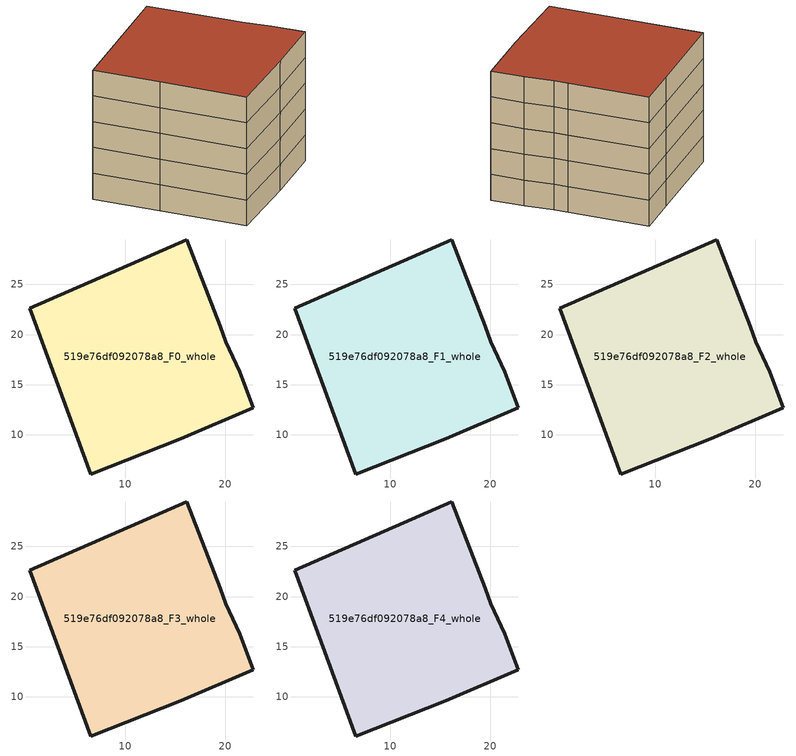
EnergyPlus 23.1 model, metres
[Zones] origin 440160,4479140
519e76df092078a8_F0_whole
 floor ground (EU_floor_Construction): 16.17,29.42 19.49,20.82 20.06,19.27 21.44,16.31 22.8,12.72 15.57,9.6 6.59,6.1 3.14,15.45 0.49,22.62 11.39,27.34 z0
 wall outside (EU_wall_Construction): 0.49,22.62 3.14,15.45 6.59,6.1 15.57,9.6 22.8,12.72 21.44,16.31 20.06,19.27 19.49,20.82 16.17,29.42 11.39,27.34 0.49,22.62 z0:3
519e76df092078a8_F1_whole
 floor to 519e76df092078a8_F0_whole (EU_floor_Construction): 16.17,29.42 19.49,20.82 20.06,19.27 21.44,16.31 22.8,12.72 15.57,9.6 6.59,6.1 3.14,15.45 0.49,22.62 11.39,27.34 z3
 wall outside (EU_wall_Construction): 0.49,22.62 3.14,15.45 6.59,6.1 15.57,9.6 22.8,12.72 21.44,16.31 20.06,19.27 19.49,20.82 16.17,29.42 11.39,27.34 0.49,22.62 z3:6
519e76df092078a8_F2_whole
 floor to 519e76df092078a8_F1_whole (EU_floor_Construction): 16.17,29.42 19.49,20.82 20.06,19.27 21.44,16.31 22.8,12.72 15.57,9.6 6.59,6.1 3.14,15.45 0.49,22.62 11.39,27.34 z6
 wall outside (EU_wall_Construction): 0.49,22.62 3.14,15.45 6.59,6.1 15.57,9.6 22.8,12.72 21.44,16.31 20.06,19.27 19.49,20.82 16.17,29.42 11.39,27.34 0.49,22.62 z6:9
519e76df092078a8_F3_whole
 floor to 519e76df092078a8_F2_whole (EU_floor_Construction): 16.17,29.42 19.49,20.82 20.06,19.27 21.44,16.31 22.8,12.72 15.57,9.6 6.59,6.1 3.14,15.45 0.49,22.62 11.39,27.34 z9
 wall outside (EU_wall_Construction): 0.49,22.62 3.14,15.45 6.59,6.1 15.57,9.6 22.8,12.72 21.44,16.31 20.06,19.27 19.49,20.82 16.17,29.42 11.39,27.34 0.49,22.62 z9:12
519e76df092078a8_F4_whole
 floor to 519e76df092078a8_F3_whole (EU_floor_Construction): 16.17,29.42 19.49,20.82 20.06,19.27 21.44,16.31 22.8,12.72 15.57,9.6 6.59,6.1 3.14,15.45 0.49,22.62 11.39,27.34 z12
 wall outside (EU_wall_Construction): 0.49,22.62 3.14,15.45 6.59,6.1 15.57,9.6 22.8,12.72 21.44,16.31 20.06,19.27 19.49,20.82 16.17,29.42 11.39,27.34 0.49,22.62 z12:15
 roof outside (EU_roof_Construction): 22.8,12.72 21.44,16.31 20.06,19.27 19.49,20.82 16.17,29.42 11.39,27.34 0.49,22.62 3.14,15.45 6.59,6.1 15.57,9.6 z15
[Building]
EU S2 Campaign: North Axis=0; Terrain=City; Solar Distribution=FullExterior
[Site:Location]
Madrid: Latitude=40.5; Longitude=-3.5; Time Zone=1; Elevation=609
[SizingPeriod:WeatherFileDays]
AnnualSizingPeriod: Begin Month=1; Begin Day of Month=1; End Month=12; End Day of Month=31; Day of Week for Start Day=Monday; Use Weather File Daylight Saving Period=No; Use Weather File Rain and Snow Indicators=No
[MATERIAL]
EU_InternalMass_Material: Roughness=MediumRough; Thickness=0.1; Conductivity=1; Density=1800; Specific Heat=900; Thermal Absorptance=0.9; Solar Absorptance=0.7; Visible Absorptance=0.7
[MATERIAL:NOMASS] Roughness=MediumRough; Thermal Absorptance=0.9; Solar Absorptance=0.7; Visible Absorptance=0.7
Name | Thermal Resistance
EU_wall_NoMass | 1.60022
EU_roof_NoMass | 1.57597
EU_floor_NoMass | 0.470652
[CONSTRUCTION]
EU_wall_Construction: EU_wall_NoMass
EU_roof_Construction: EU_roof_NoMass
EU_floor_Construction: EU_floor_NoMass
EU_InternalMass_Construction: EU_InternalMass_Material
[ZONE] Type=1; Multiplier=1; Ceiling Height=autocalculate; Volume=924.744; Floor Area=autocalculate; Part of Total Floor Area=Yes
519e76df092078a8_F0_whole; 519e76df092078a8_F1_whole; 519e76df092078a8_F2_whole; 519e76df092078a8_F3_whole; 519e76df092078a8_F4_whole
[INTERNALMASS] Construction=EU_InternalMass_Construction; Surface Area=308.248
Name | Zone or ZoneList
519e76df092078a8_F0_whole_EU_InternalMass | 519e76df092078a8_F0_whole
519e76df092078a8_F1_whole_EU_InternalMass | 519e76df092078a8_F1_whole
519e76df092078a8_F2_whole_EU_InternalMass | 519e76df092078a8_F2_whole
519e76df092078a8_F3_whole_EU_InternalMass | 519e76df092078a8_F3_whole
519e76df092078a8_F4_whole_EU_InternalMass | 519e76df092078a8_F4_whole
[OTHEREQUIPMENT] Fuel Type=Electricity; Design Level Calculation Method=Watts/Area; Power per Zone Floor Area=1; Fraction Latent=0; Fraction Radiant=0; Fraction Lost=0; Carbon Dioxide Generation Rate=0; EndUse Subcategory=EU_Step8_InternalGains
Name | Zone or ZoneList or Space or SpaceList | Schedule
EU_Step8_InternalGain_519e76df092078a8_F0_whole_f000 | 519e76df092078a8_F0_whole | EU_Step8_GainSchedule_519e76df092078a8_F0_whole_f000
EU_Step8_InternalGain_519e76df092078a8_F1_whole_f000 | 519e76df092078a8_F1_whole | EU_Step8_GainSchedule_519e76df092078a8_F1_whole_f000
EU_Step8_InternalGain_519e76df092078a8_F2_whole_f000 | 519e76df092078a8_F2_whole | EU_Step8_GainSchedule_519e76df092078a8_F2_whole_f000
EU_Step8_InternalGain_519e76df092078a8_F3_whole_f000 | 519e76df092078a8_F3_whole | EU_Step8_GainSchedule_519e76df092078a8_F3_whole_f000
EU_Step8_InternalGain_519e76df092078a8_F4_whole_f000 | 519e76df092078a8_F4_whole | EU_Step8_GainSchedule_519e76df092078a8_F4_whole_f000
[ZONEVENTILATION:DESIGNFLOWRATE] Schedule=EU_AlwaysOn; Design Flow Rate Calculation Method=AirChanges/Hour; Air Changes per Hour=0.480704; Ventilation Type=Natural; Fan Pressure Rise=0; Fan Total Efficiency=1; Constant Term Coefficient=1; Temperature Term Coefficient=0; Velocity Term Coefficient=0; Velocity Squared Term Coefficient=0; Minimum Indoor Temperature=-100; Maximum Indoor Temperature=100; Delta Temperature=-100; Minimum Outdoor Temperature=-100; Maximum Outdoor Temperature=100; Maximum Wind Speed=40
Name | Zone or ZoneList or Space or SpaceList
EU_ConstantAir_519e76df092078a8_F0_whole | 519e76df092078a8_F0_whole
EU_ConstantAir_519e76df092078a8_F1_whole | 519e76df092078a8_F1_whole
EU_ConstantAir_519e76df092078a8_F2_whole | 519e76df092078a8_F2_whole
EU_ConstantAir_519e76df092078a8_F3_whole | 519e76df092078a8_F3_whole
EU_ConstantAir_519e76df092078a8_F4_whole | 519e76df092078a8_F4_whole
[HVACTEMPLATE:THERMOSTAT] Constant Heating Setpoint=20; Constant Cooling Setpoint=50
EU_HeatOnly_519e76df092078a8_F0_whole; EU_HeatOnly_519e76df092078a8_F1_whole; EU_HeatOnly_519e76df092078a8_F2_whole; EU_HeatOnly_519e76df092078a8_F3_whole; EU_HeatOnly_519e76df092078a8_F4_whole
[HVACTEMPLATE:ZONE:IDEALLOADSAIRSYSTEM] System Availability Schedule=EU_AlwaysOn; Maximum Heating Supply Air Temperature=50; Minimum Cooling Supply Air Temperature=13; Maximum Heating Supply Air Humidity Ratio=0.0156; Minimum Cooling Supply Air Humidity Ratio=0.0077; Heating Limit=NoLimit; Cooling Limit=NoLimit; Heating Availability Schedule=EU_AlwaysOn; Cooling Availability Schedule=EU_CoolingOff; Dehumidification Control Type=ConstantSensibleHeatRatio; Cooling Sensible Heat Ratio=0.7; Dehumidification Setpoint=60; Humidification Control Type=None; Humidification Setpoint=30; Outdoor Air Method=None; Outdoor Air Flow Rate per Person=0.00944; Outdoor Air Flow Rate per Zone Floor Area=0; Outdoor Air Flow Rate per Zone=0; Demand Controlled Ventilation Type=None; Outdoor Air Economizer Type=NoEconomizer; Heat Recovery Type=None; Sensible Heat Recovery Effectiveness=0.7; Latent Heat Recovery Effectiveness=0.65
Name | Template Thermostat
519e76df092078a8_F0_whole | EU_HeatOnly_519e76df092078a8_F0_whole
519e76df092078a8_F1_whole | EU_HeatOnly_519e76df092078a8_F1_whole
519e76df092078a8_F2_whole | EU_HeatOnly_519e76df092078a8_F2_whole
519e76df092078a8_F3_whole | EU_HeatOnly_519e76df092078a8_F3_whole
519e76df092078a8_F4_whole | EU_HeatOnly_519e76df092078a8_F4_whole
[SIZING:ZONE] Zone Cooling Design Supply Air Temperature Input Method=SupplyAirTemperature; Zone Cooling Design Supply Air Temperature=13; Zone Heating Design Supply Air Temperature Input Method=SupplyAirTemperature; Zone Heating Design Supply Air Temperature=50; Zone Cooling Design Supply Air Humidity Ratio=0.008; Zone Heating Design Supply Air Humidity Ratio=0.008; Cooling Design Air Flow Method=DesignDay; Cooling Design Air Flow Rate=0; Cooling Minimum Air Flow per Zone Floor Area=0.000762; Cooling Minimum Air Flow=0; Cooling Minimum Air Flow Fraction=0.2; Heating Design Air Flow Method=DesignDay; Heating Design Air Flow Rate=0; Heating Maximum Air Flow per Zone Floor Area=0.002032; Heating Maximum Air Flow=0.141576; Heating Maximum Air Flow Fraction=0.3; Account for Dedicated Outdoor Air System=No; Dedicated Outdoor Air System Control Strategy=NeutralSupplyAir; Dedicated Outdoor Air Low Setpoint Temperature for Design=autosize; Dedicated Outdoor Air High Setpoint Temperature for Design=autosize; Zone Load Sizing Method=Sensible Load Only No Latent Load; Zone Latent Cooling Design Supply Air Humidity Ratio Input Method=HumidityRatioDifference; Zone Cooling Design Supply Air Humidity Ratio Difference=0.005; Zone Latent Heating Design Supply Air Humidity Ratio Input Method=HumidityRatioDifference; Zone Humidification Design Supply Air Humidity Ratio Difference=0.005
519e76df092078a8_F0_whole; 519e76df092078a8_F1_whole; 519e76df092078a8_F2_whole; 519e76df092078a8_F3_whole; 519e76df092078a8_F4_whole
[SCHEDULE:CONSTANT]
Name | Hourly Value
EU_AlwaysOn | 1
EU_CoolingOff | 0
[SCHEDULE:FILE] Column Number=1; Rows to Skip at Top=0; Number of Hours of Data=8760; Column Separator=Comma; Interpolate to Timestep=No; Minutes per Item=60; Adjust Schedule for Daylight Savings=Yes
Name | File
EU_Step8_GainSchedule_519e76df092078a8_F0_whole_f000 | C:\Users\o_iseri\Desktop\OpenUBEM\openubem\outputs\eu_evidence\EU-11\ES-MAD-BERRUGUETE\idfs\519e76df092078a8\519e76df092078a8_F0_whole_f000_gain.csv
EU_Step8_GainSchedule_519e76df092078a8_F1_whole_f000 | C:\Users\o_iseri\Desktop\OpenUBEM\openubem\outputs\eu_evidence\EU-11\ES-MAD-BERRUGUETE\idfs\519e76df092078a8\519e76df092078a8_F1_whole_f000_gain.csv
EU_Step8_GainSchedule_519e76df092078a8_F2_whole_f000 | C:\Users\o_iseri\Desktop\OpenUBEM\openubem\outputs\eu_evidence\EU-11\ES-MAD-BERRUGUETE\idfs\519e76df092078a8\519e76df092078a8_F2_whole_f000_gain.csv
EU_Step8_GainSchedule_519e76df092078a8_F3_whole_f000 | C:\Users\o_iseri\Desktop\OpenUBEM\openubem\outputs\eu_evidence\EU-11\ES-MAD-BERRUGUETE\idfs\519e76df092078a8\519e76df092078a8_F3_whole_f000_gain.csv
EU_Step8_GainSchedule_519e76df092078a8_F4_whole_f000 | C:\Users\o_iseri\Desktop\OpenUBEM\openubem\outputs\eu_evidence\EU-11\ES-MAD-BERRUGUETE\idfs\519e76df092078a8\519e76df092078a8_F4_whole_f000_gain.csv
